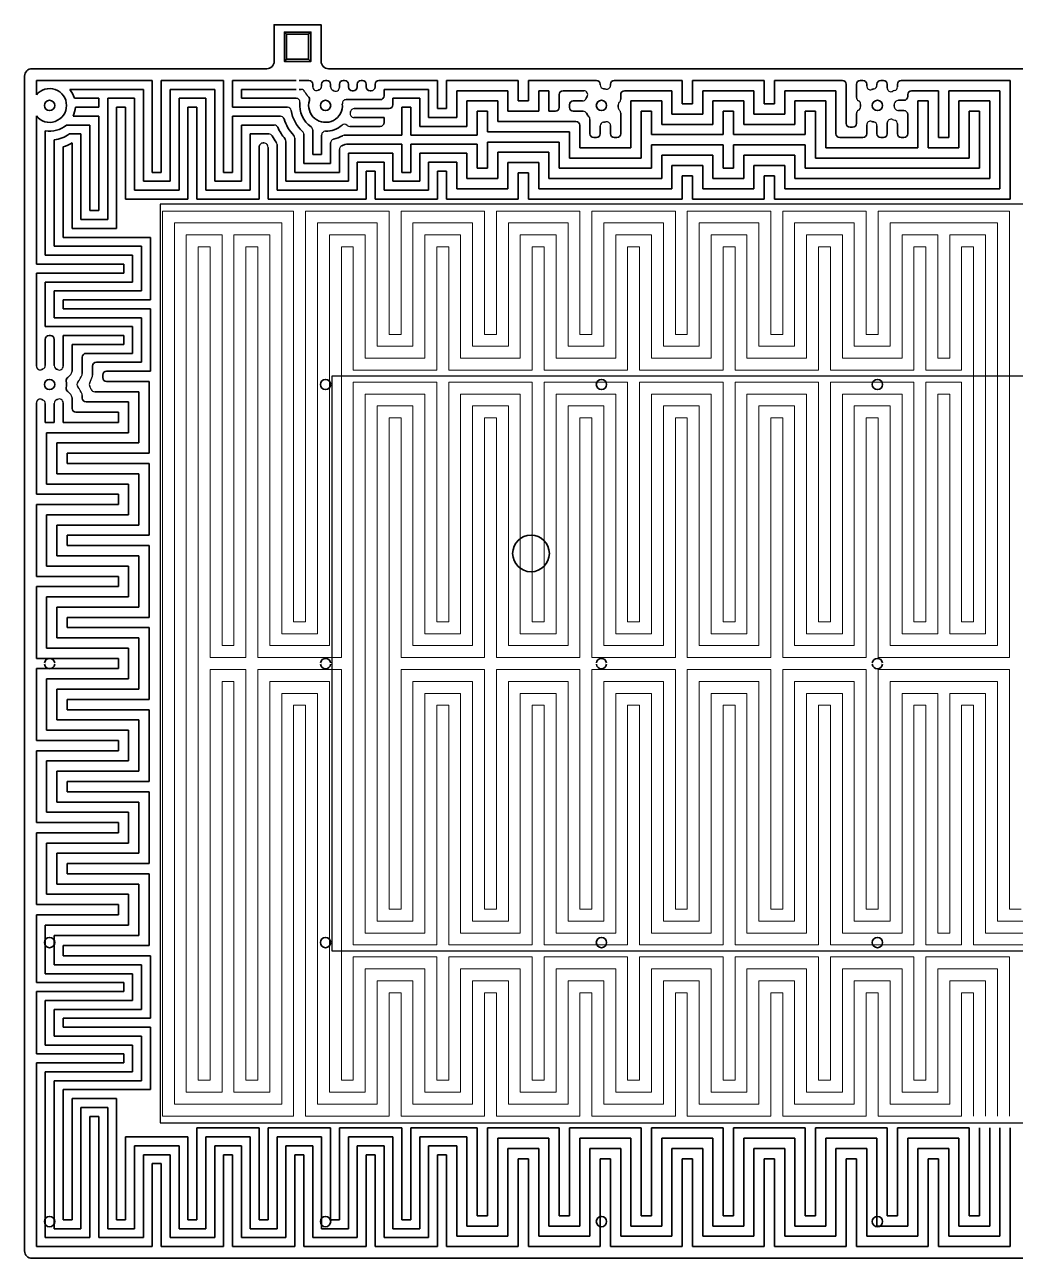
# Model space of a CAD drawing. Header units: millimetres. Extents: x -5937 to 68925, y -3068 to 5300.
# Drawn here: x 58065 to 58740, y 2880 to 3720 of the extents above; entities that cross this region are included whole.
import ezdxf

# ---------------------------------------------------------------- set-up
doc = ezdxf.new("R2010")
doc.units = ezdxf.units.MM
doc.header["$LTSCALE"] = 7
doc.layers.add('参照', color=6, linetype='Continuous', lineweight=9)
doc.layers.add('发热分区', color=20, linetype='Continuous')

msp = doc.modelspace()

# ---------------------------------------------------------------- linework, layer by layer
at = {"color": 7, "linetype": 'Continuous', "lineweight": 35}
for points in [[(58267.423, 3694.573), (58267.423, 3719.573), (58251.423, 3719.573), (58235.423, 3719.573), (58235.423, 3694.573, -0.4142136), (58230.423, 3689.573), (58070.423, 3689.573, 0.4142136), (58065.423, 3684.573), (58065.423, 2884.573, 0.4142136), (58070.423, 2879.573), (59410.423, 2879.573, 0.4142136), (59415.423, 2884.573), (59415.423, 3684.573, 0.4142136), (59410.423, 3689.573), (59250.423, 3689.573, -0.4142136), (59245.423, 3694.573), (59245.423, 3719.573), (59229.423, 3719.573), (59213.423, 3719.573), (59213.423, 3694.573)], [(58267.423, 3694.573, 0.4142136), (58272.423, 3689.573), (59208.423, 3689.573, 0.4142136), (59213.423, 3694.573)], [(58085.887, 3285.073, 0.8660254), (58078.959, 3285.073)], [(58273.887, 3285.073, 0.8660254), (58266.959, 3285.073)], [(58461.887, 3285.073, 0.8660254), (58454.959, 3285.073)], [(58649.887, 3285.073, 0.8660254), (58642.959, 3285.073)], [(58078.959, 3284.073, 0.8660254), (58085.887, 3284.073)], [(58266.959, 3284.073, 0.8660254), (58273.887, 3284.073)], [(58454.959, 3284.073, 0.8660254), (58461.887, 3284.073)], [(58642.959, 3284.073, 0.8660254), (58649.887, 3284.073)]]:
    msp.add_lwpolyline(points, format="xyb", dxfattribs=at)
for points in [[(58242.423, 3694.573), (58243.923, 3696.073), (58258.923, 3696.073), (58260.423, 3694.573), (58242.423, 3694.573), (58242.423, 3714.573), (58260.423, 3714.573), (58258.923, 3713.073), (58243.923, 3713.073), (58243.923, 3696.073)], [(58242.423, 3714.573), (58243.923, 3713.073)], [(58258.923, 3696.073), (58258.923, 3713.073)], [(58260.423, 3714.573), (58260.423, 3694.573)]]:
    msp.add_lwpolyline(points, dxfattribs=at)
for centre, radius in [((58082.423, 3664.573), 3.5), ((58270.423, 3664.573), 3.5), ((58458.423, 3664.573), 3.5), ((58646.423, 3664.573), 3.5), ((58082.423, 3474.573), 3.5), ((58270.423, 3474.573), 3.5), ((58458.423, 3474.573), 3.5), ((58646.423, 3474.573), 3.5), ((58410.423, 3359.573), 12.5), ((58082.423, 3094.573), 3.5), ((58270.423, 3094.573), 3.5), ((58458.423, 3094.573), 3.5), ((58646.423, 3094.573), 3.5), ((58082.423, 2904.573), 3.5), ((58270.423, 2904.573), 3.5), ((58458.423, 2904.573), 3.5), ((58646.423, 2904.573), 3.5)]:
    msp.add_circle(centre, radius, dxfattribs=at)
for centre, radius, start, end in [((58082.423, 3664.573), 11.5, 218.499855, 141.500145), ((58082.423, 3664.573), 17.573, 16.032918, 38.447071), ((58270.423, 3664.573), 11.5, 111.883689, 115.762295), ((58270.423, 3664.573), 11.5, 60.743954, 64.736622), ((58458.423, 3664.573), 11.5, 75.541763, 82.9273), ((58646.423, 3664.573), 11.5, 101.818996, 109.351718), ((58082.423, 3664.573), 17.573, 335.479797, 356.019771), ((58270.423, 3664.573), 17.573, 173.586234, 235.834275), ((58270.423, 3664.573), 11.5, 162.887618, 5.485697), ((58458.423, 3664.573), 11.5, 148.268675, 156.45858), ((58458.423, 3664.573), 11.5, 354.496461, 1.754533), ((58646.423, 3664.573), 11.5, 176.372312, 183.627688), ((58646.423, 3664.573), 11.5, 358.054942, 1.945058), ((58270.423, 3664.573), 29.719, 197.82472, 223.417336), ((58270.423, 3664.573), 23.646, 188.368415, 228.467755), ((58270.423, 3664.573), 17.573, 343.887194, 346.453126), ((58458.423, 3664.573), 11.5, 207.690909, 222.182849), ((58082.423, 3664.573), 17.573, 260.412817, 310.481476), ((58270.423, 3664.573), 35.792, 204.574481, 219.676818), ((58270.423, 3664.573), 17.573, 269.841901, 309.989486), ((58458.423, 3664.573), 11.5, 277.0727, 284.458237), ((58646.423, 3664.573), 11.5, 250.648282, 258.181004), ((58082.423, 3664.573), 23.646, 277.646877, 304.703635), ((58082.423, 3664.573), 29.719, 288.073184, 300.9699), ((58270.423, 3664.573), 47.938, 213.798304, 214.408742), ((58270.423, 3664.573), 41.865, 209.713343, 216.762451), ((58270.423, 3664.573), 23.646, 283.254493, 299.045656), ((58270.423, 3664.573), 29.719, 291.969309, 296.120021), ((58082.423, 3474.573), 11.5, 113.07702, 116.994281), ((58082.423, 3474.573), 11.5, 61.99898, 65.948734), ((58082.423, 3474.573), 11.5, 349.179311, 10.820689), ((58082.423, 3474.573), 11.5, 243.005719, 246.92298), ((58082.423, 3474.573), 11.5, 294.051266, 298.00102)]:
    msp.add_arc(centre, radius, start, end, dxfattribs=at)
at = {"color": 1}
for centre, radius, start, end in [((58253.904, 3672.9), 2.6, 22.818343, 90), ((58264.295, 3677.272), 8.673, 202.818343, 229.324957), ((58264.295, 3677.272), 2.6, 180, 295.762295), ((58265.168, 3677.657), 2.6, 291.883689, 360), ((58276.441, 3677.325), 2.6, 180, 244.736622), ((58277.314, 3676.875), 2.6, 240.743954, 0), ((58446.431, 3671.989), 2.6, 328.268675, 90), ((58460.159, 3678.566), 2.6, 180, 262.9273), ((58461.944, 3678.227), 2.6, 255.541763, 0), ((58641.751, 3677.876), 2.6, 180, 289.351718), ((58643.535, 3678.374), 2.6, 281.818996, 0), ((58655.72, 3676.522), 2.6, 180, 294.392342), ((58660.915, 3665.065), 9.98, 105.732531, 114.392342), ((58657.504, 3677.174), 2.6, 285.732531, 0), ((58244.457, 3660.753), 2.6, 8.368415, 90), ((58250.377, 3666.827), 2.6, 353.586234, 90), ((58284.459, 3665.921), 2.6, 90, 185.485697), ((58290.035, 3659.848), 2.6, 90, 166.453126), ((58445.497, 3670.205), 2.6, 270, 336.45858), ((58472.458, 3663.221), 2.6, 174.496461, 227.241913), ((58472.517, 3665.005), 2.6, 133.640604, 181.754533), ((58468.928, 3668.768), 2.6, 313.640604, 0), ((58634.767, 3670.07), 2.6, 180, 242.324733), ((58632.352, 3665.465), 2.6, 356.372312, 62.324733), ((58632.352, 3663.681), 2.6, 297.675267, 3.627688), ((58660.915, 3665.065), 3, 90, 181.945058), ((58660.915, 3664.081), 3, 178.054942, 270), ((58239.656, 3654.68), 2.6, 17.82472, 90), ((58289.804, 3658.975), 2.6, 163.887194, 270), ((58445.938, 3658.021), 2.6, 27.690909, 90), ((58447.975, 3655.105), 2.6, 360, 42.182849), ((58468.928, 3659.403), 2.6, 360, 47.241913), ((58634.767, 3659.076), 2.6, 117.675267, 180), ((58655.72, 3652.624), 2.6, 65.607658, 180), ((58660.915, 3664.081), 9.98, 245.607658, 254.267469), ((58657.504, 3651.972), 2.6, 360, 74.267469), ((58235.509, 3648.607), 2.6, 24.574481, 90), ((58253.021, 3644.926), 2.6, 360, 48.467755), ((58259.094, 3647.882), 2.6, 360, 55.834275), ((58270.368, 3644.4), 2.6, 89.841901, 180), ((58283.387, 3649.117), 2.6, 46.692195, 129.989486), ((58286.954, 3652.901), 2.6, 226.692195, 270), ((58460.159, 3650.58), 2.6, 97.0727, 180), ((58461.944, 3650.92), 2.6, 360, 104.458237), ((58641.751, 3651.27), 2.6, 70.648282, 180), ((58643.535, 3650.772), 2.6, 360, 78.181004), ((58228.426, 3636.46), 2.6, 33.798304, 90), ((58228.728, 3636.014), 2.6, 0, 34.408742), ((58231.805, 3642.534), 2.6, 29.713343, 90), ((58234.801, 3637.961), 2.6, 0, 36.762451), ((58240.875, 3640.061), 2.6, 360, 39.676818), ((58246.948, 3642.36), 2.6, 360, 43.417336), ((58276.441, 3639.026), 2.6, 103.254493, 180), ((58283.166, 3641.628), 2.6, 90, 119.045656), ((58284.652, 3635.555), 2.6, 90, 116.120021), ((58282.514, 3634.601), 2.6, 111.969309, 180), ((58076.023, 3487.137), 2.6, 180, 296.994281), ((58076.897, 3487.545), 2.6, 293.07702, 360), ((58088.17, 3487.449), 2.6, 180, 245.948734), ((58089.043, 3487.023), 2.6, 241.99898, 0), ((58089.043, 3487.023), 9.58, 306.409834, 330.469644), ((58095.116, 3483.582), 2.6, 330.469644, 0), ((58089.043, 3487.023), 16.56, 319.476327, 339.235794), ((58102.096, 3482.073), 2.6, 339.235794, 0), ((58089.043, 3487.023), 23.54, 331.558563, 343.077279), ((58109.076, 3480.927), 2.6, 343.077279, 360), ((58089.043, 3462.124), 9.58, 29.530356, 53.590166), ((58103.607, 3474.573), 2.6, 139.476327, 220.523673), ((58089.043, 3462.124), 16.56, 20.764206, 40.523673), ((58112.028, 3474.573), 2.6, 151.558563, 208.441437), ((58089.043, 3462.124), 23.54, 22.808454, 28.441437), ((58113.139, 3472.257), 2.6, 202.808454, 270), ((58076.023, 3462.009), 2.6, 63.005719, 180), ((58076.897, 3461.601), 2.6, 0, 66.92298), ((58088.17, 3461.697), 2.6, 114.051266, 180), ((58089.043, 3462.124), 2.6, 360, 118.00102), ((58095.116, 3465.564), 2.6, 360, 29.530356), ((58102.096, 3467.073), 2.6, 360, 20.764206)]:
    msp.add_arc(centre, radius, start, end, dxfattribs=at)
at = {"color": 1, "lineweight": 35}
for centre, start, end in [((58256.948, 3668.722), 342.887618, 49.324957), ((58096.273, 3477.22), 126.409834, 190.820689), ((58096.273, 3471.926), 169.179311, 233.590166)]:
    msp.add_arc(centre, 2.6, start, end, dxfattribs=at)
at = {"layer": '参照', "linetype": 'Continuous', "lineweight": 35}
for p, q in [((58073.423, 3671.732), (58073.423, 3681.573)), ((58073.423, 3681.573), (58152.376, 3681.573)), ((58152.376, 3681.573), (58152.376, 3619.029)), ((58158.449, 3619.029), (58158.449, 3681.573)), ((58158.449, 3681.573), (58200.962, 3681.573)), ((58200.962, 3681.573), (58200.962, 3619.029)), ((58207.035, 3663.353), (58207.035, 3681.573)), ((58207.035, 3681.573), (58250.423, 3681.573)), ((58252.423, 3681.573), (58259.095, 3681.573)), ((58270.368, 3681.573), (58271.241, 3681.573)), ((58282.514, 3681.573), (58283.387, 3681.573)), ((58294.661, 3681.573), (58295.534, 3681.573)), ((58306.807, 3681.573), (58346.72, 3681.573)), ((58346.72, 3681.573), (58346.72, 3662.448)), ((58352.795, 3662.448), (58352.795, 3681.573)), ((58352.795, 3681.573), (58401.685, 3681.573)), ((58401.685, 3681.573), (58401.685, 3667.605)), ((58408.669, 3667.605), (58408.669, 3681.573)), ((58408.669, 3681.573), (58454.959, 3681.573)), ((58467.144, 3681.573), (58513.434, 3681.573)), ((58513.434, 3681.573), (58513.434, 3665.636)), ((58520.418, 3665.636), (58520.418, 3681.573)), ((58520.418, 3681.573), (58569.308, 3681.573)), ((58569.308, 3681.573), (58569.308, 3665.636)), ((58576.292, 3665.636), (58576.292, 3681.573)), ((58576.292, 3681.573), (58622.582, 3681.573)), ((58634.767, 3681.573), (58636.551, 3681.573)), ((58648.735, 3681.573), (58650.52, 3681.573)), ((58662.704, 3681.573), (58736.931, 3681.573)), ((58736.931, 3681.573), (58736.931, 3600.81)), ((58096.186, 3675.5), (58109.863, 3675.5)), ((58096.186, 3675.5), (58146.302, 3675.5)), ((58146.302, 3675.5), (58146.302, 3612.956)), ((58164.522, 3612.956), (58164.522, 3675.5)), ((58164.522, 3675.5), (58194.889, 3675.5)), ((58194.889, 3675.5), (58194.889, 3612.956)), ((58213.108, 3669.427), (58213.108, 3675.5)), ((58213.108, 3675.5), (58250.423, 3675.5)), ((58253.904, 3675.5), (58252.423, 3675.5)), ((58261.695, 3677.272), (58261.695, 3678.973)), ((58267.768, 3677.657), (58267.768, 3678.973)), ((58273.841, 3677.325), (58273.841, 3678.973)), ((58279.914, 3676.875), (58279.914, 3678.973)), ((58285.987, 3677.194), (58285.987, 3678.973)), ((58288.587, 3674.594), (58289.461, 3674.594)), ((58292.061, 3677.194), (58292.061, 3678.973)), ((58298.134, 3678.973), (58298.134, 3677.194)), ((58300.734, 3674.594), (58301.607, 3674.594)), ((58304.207, 3677.194), (58304.207, 3678.973)), ((58340.647, 3675.5), (58310.28, 3675.5)), ((58310.28, 3675.5), (58310.28, 3671.121)), ((58340.647, 3656.375), (58340.647, 3675.5)), ((58394.701, 3674.589), (58359.779, 3674.589)), ((58359.779, 3674.589), (58359.779, 3656.375)), ((58394.701, 3660.621), (58394.701, 3674.589)), ((58422.638, 3674.589), (58415.654, 3674.589)), ((58415.654, 3674.589), (58415.654, 3660.621)), ((58422.638, 3674.589), (58422.638, 3660.621)), ((58429.622, 3671.989), (58429.622, 3663.221)), ((58446.431, 3674.589), (58432.222, 3674.589)), ((58457.559, 3678.973), (58457.559, 3678.566)), ((58464.544, 3678.227), (58464.544, 3678.973)), ((58471.528, 3671.989), (58471.528, 3668.768)), ((58506.449, 3674.589), (58474.128, 3674.589)), ((58506.449, 3658.652), (58506.449, 3674.589)), ((58562.324, 3674.589), (58527.402, 3674.589)), ((58527.402, 3674.589), (58527.402, 3658.652)), ((58562.324, 3658.652), (58562.324, 3674.589)), ((58618.198, 3674.589), (58583.277, 3674.589)), ((58583.277, 3674.589), (58583.277, 3658.652)), ((58618.198, 3645.315), (58618.198, 3674.589)), ((58625.182, 3678.973), (58625.182, 3652.3)), ((58632.167, 3670.07), (58632.167, 3678.973)), ((58639.151, 3678.973), (58639.151, 3677.876)), ((58646.135, 3678.973), (58646.135, 3678.374)), ((58653.12, 3678.973), (58653.12, 3676.522)), ((58660.104, 3677.174), (58660.104, 3678.973)), ((58667.088, 3670.665), (58667.088, 3671.989)), ((58688.041, 3674.589), (58669.688, 3674.589)), ((58688.041, 3642.715), (58688.041, 3674.589)), ((58729.947, 3674.589), (58695.025, 3674.589)), ((58695.025, 3674.589), (58695.025, 3642.715)), ((58729.947, 3607.794), (58729.947, 3674.589)), ((58099.313, 3669.427), (58115.936, 3669.427)), ((58115.936, 3663.353), (58099.954, 3663.353)), ((58115.936, 3663.353), (58115.936, 3669.427)), ((58122.009, 3586.871), (58122.009, 3669.427)), ((58122.009, 3669.427), (58140.229, 3669.427)), ((58134.156, 3663.353), (58128.083, 3663.353)), ((58128.083, 3663.353), (58128.083, 3580.798)), ((58134.156, 3600.81), (58134.156, 3663.353)), ((58140.229, 3669.427), (58140.229, 3606.883)), ((58170.595, 3606.883), (58170.595, 3669.427)), ((58170.595, 3669.427), (58188.815, 3669.427)), ((58182.742, 3663.353), (58176.669, 3663.353)), ((58176.669, 3663.353), (58176.669, 3600.81)), ((58182.742, 3600.81), (58182.742, 3663.353)), ((58188.815, 3669.427), (58188.815, 3606.883)), ((58244.457, 3663.353), (58207.035, 3663.353)), ((58250.377, 3669.427), (58213.108, 3669.427)), ((58284.459, 3668.521), (58307.68, 3668.521)), ((58290.035, 3662.448), (58313.754, 3662.448)), ((58334.574, 3669.427), (58316.354, 3669.427)), ((58316.354, 3669.427), (58316.354, 3665.048)), ((58328.5, 3663.353), (58322.427, 3663.353)), ((58322.427, 3663.353), (58322.427, 3644.228)), ((58328.5, 3644.228), (58328.5, 3663.353)), ((58334.574, 3650.301), (58334.574, 3669.427)), ((58346.72, 3662.448), (58352.795, 3662.448)), ((58387.717, 3667.605), (58366.764, 3667.605)), ((58366.764, 3667.605), (58366.764, 3650.301)), ((58387.717, 3653.637), (58387.717, 3667.605)), ((58401.685, 3667.605), (58408.669, 3667.605)), ((58436.607, 3665.005), (58436.607, 3663.221)), ((58445.497, 3667.605), (58439.207, 3667.605)), ((58499.465, 3667.605), (58478.512, 3667.605)), ((58478.512, 3667.605), (58478.512, 3635.731)), ((58499.465, 3651.668), (58499.465, 3667.605)), ((58513.434, 3665.636), (58520.418, 3665.636)), ((58555.34, 3667.605), (58534.387, 3667.605)), ((58534.387, 3667.605), (58534.387, 3651.668)), ((58555.34, 3651.668), (58555.34, 3667.605)), ((58569.308, 3665.636), (58576.292, 3665.636)), ((58611.214, 3667.605), (58590.261, 3667.605)), ((58590.261, 3667.605), (58590.261, 3651.668)), ((58611.214, 3635.731), (58611.214, 3667.605)), ((58664.488, 3668.065), (58660.915, 3668.065)), ((58674.073, 3635.731), (58674.073, 3667.605)), ((58681.057, 3667.605), (58674.073, 3667.605)), ((58681.057, 3667.605), (58681.057, 3635.731)), ((58722.963, 3667.605), (58702.01, 3667.605)), ((58702.01, 3667.605), (58702.01, 3635.731)), ((58722.963, 3614.778), (58722.963, 3667.605)), ((58073.423, 3556.505), (58073.423, 3657.414)), ((58115.936, 3657.28), (58098.412, 3657.28)), ((58115.936, 3592.944), (58115.936, 3657.28)), ((58207.035, 3619.029), (58207.035, 3657.28)), ((58207.035, 3657.28), (58239.656, 3657.28)), ((58310.28, 3656.375), (58289.804, 3656.375)), ((58310.28, 3656.375), (58310.28, 3652.901)), ((58359.779, 3656.375), (58340.647, 3656.375)), ((58380.732, 3660.62), (58373.748, 3660.62)), ((58373.748, 3660.62), (58373.748, 3644.228)), ((58380.732, 3646.652), (58380.732, 3660.62)), ((58415.654, 3660.621), (58394.701, 3660.621)), ((58427.022, 3660.621), (58422.638, 3660.621)), ((58445.938, 3660.621), (58439.207, 3660.621)), ((58450.575, 3645.315), (58450.575, 3655.105)), ((58471.528, 3659.403), (58471.528, 3645.315)), ((58492.481, 3660.62), (58485.497, 3660.62)), ((58485.497, 3660.62), (58485.497, 3628.747)), ((58492.481, 3644.684), (58492.481, 3660.62)), ((58527.402, 3658.652), (58506.449, 3658.652)), ((58548.355, 3660.62), (58541.371, 3660.62)), ((58541.371, 3660.62), (58541.371, 3644.684)), ((58548.355, 3644.684), (58548.355, 3660.62)), ((58583.277, 3658.652), (58562.324, 3658.652)), ((58604.23, 3660.62), (58597.245, 3660.62)), ((58597.245, 3660.62), (58597.245, 3644.684)), ((58604.23, 3628.747), (58604.23, 3660.62)), ((58632.167, 3652.3), (58632.167, 3659.076)), ((58664.488, 3661.081), (58660.915, 3661.081)), ((58667.088, 3645.315), (58667.088, 3658.481)), ((58715.978, 3660.62), (58708.994, 3660.62)), ((58708.994, 3660.62), (58708.994, 3628.747)), ((58715.978, 3621.762), (58715.978, 3660.62)), ((58079.497, 3562.578), (58079.497, 3647.246)), ((58109.863, 3651.207), (58093.832, 3651.207)), ((58109.863, 3651.207), (58109.863, 3592.944)), ((58213.108, 3612.956), (58213.108, 3651.207)), ((58213.108, 3651.207), (58235.509, 3651.207)), ((58261.694, 3631.176), (58261.694, 3647.882)), ((58307.68, 3650.301), (58286.954, 3650.301)), ((58366.764, 3650.301), (58334.574, 3650.301)), ((58436.607, 3646.652), (58380.732, 3646.652)), ((58440.991, 3653.637), (58387.717, 3653.637)), ((58436.607, 3628.747), (58436.607, 3646.652)), ((58443.591, 3635.731), (58443.591, 3651.037)), ((58457.559, 3650.58), (58457.559, 3645.315)), ((58464.544, 3645.315), (58464.544, 3650.92)), ((58534.387, 3651.668), (58499.465, 3651.668)), ((58590.261, 3651.668), (58555.34, 3651.668)), ((58627.782, 3649.7), (58629.567, 3649.7)), ((58639.151, 3651.27), (58639.151, 3645.315)), ((58646.135, 3650.772), (58646.135, 3645.315)), ((58653.12, 3652.624), (58653.12, 3645.315)), ((58660.104, 3645.315), (58660.104, 3651.972)), ((58085.57, 3568.651), (58085.57, 3641.137)), ((58103.79, 3645.134), (58095.886, 3645.134)), ((58097.716, 3580.798), (58097.716, 3639.091)), ((58103.79, 3645.134), (58103.79, 3586.871)), ((58219.182, 3606.883), (58219.182, 3645.134)), ((58219.182, 3645.134), (58231.805, 3645.134)), ((58228.426, 3639.06), (58227.855, 3639.06)), ((58237.401, 3637.961), (58237.401, 3606.883)), ((58243.475, 3640.061), (58243.475, 3612.956)), ((58249.548, 3642.36), (58249.548, 3619.029)), ((58255.621, 3625.103), (58255.621, 3644.926)), ((58267.768, 3644.4), (58267.768, 3631.176)), ((58273.841, 3639.026), (58273.841, 3625.103)), ((58322.427, 3644.228), (58283.166, 3644.228)), ((58284.652, 3638.155), (58322.427, 3638.155)), ((58322.427, 3638.155), (58322.427, 3619.029)), ((58373.748, 3644.228), (58328.5, 3644.228)), ((58328.5, 3619.029), (58328.5, 3638.155)), ((58328.5, 3638.155), (58373.748, 3638.155)), ((58373.748, 3638.155), (58373.748, 3621.762)), ((58380.732, 3621.762), (58380.732, 3639.668)), ((58380.732, 3639.668), (58429.622, 3639.668)), ((58429.622, 3639.668), (58429.622, 3621.762)), ((58454.959, 3642.715), (58453.175, 3642.715)), ((58468.928, 3642.715), (58467.144, 3642.715)), ((58541.371, 3644.684), (58492.481, 3644.684)), ((58492.481, 3621.762), (58492.481, 3637.699)), ((58492.481, 3637.699), (58541.371, 3637.699)), ((58541.371, 3637.699), (58541.371, 3621.762)), ((58597.245, 3644.684), (58548.355, 3644.684)), ((58548.355, 3621.762), (58548.355, 3637.699)), ((58548.355, 3637.699), (58597.245, 3637.699)), ((58597.245, 3637.699), (58597.245, 3621.762)), ((58636.551, 3642.715), (58620.798, 3642.715)), ((58650.52, 3642.715), (58648.735, 3642.715)), ((58664.488, 3642.715), (58662.704, 3642.715)), ((58695.025, 3642.715), (58688.041, 3642.715)), ((58091.643, 3636.32), (58091.643, 3574.724)), ((58225.255, 3636.46), (58225.255, 3600.81)), ((58231.328, 3600.81), (58231.328, 3636.014)), ((58267.768, 3631.176), (58261.694, 3631.176)), ((58279.914, 3619.029), (58279.914, 3634.601)), ((58285.987, 3612.956), (58285.987, 3632.081)), ((58285.987, 3632.081), (58316.354, 3632.081)), ((58316.354, 3632.081), (58316.354, 3612.956)), ((58334.574, 3612.956), (58334.574, 3632.081)), ((58334.574, 3632.081), (58366.764, 3632.081)), ((58366.764, 3632.081), (58366.764, 3614.778)), ((58387.717, 3614.778), (58387.717, 3632.684)), ((58387.717, 3632.684), (58422.638, 3632.684)), ((58422.638, 3632.684), (58422.638, 3614.778)), ((58478.512, 3635.731), (58443.591, 3635.731)), ((58499.465, 3614.778), (58499.465, 3630.715)), ((58499.465, 3630.715), (58534.387, 3630.715)), ((58534.387, 3630.715), (58534.387, 3614.778)), ((58555.34, 3614.778), (58555.34, 3630.715)), ((58555.34, 3630.715), (58590.261, 3630.715)), ((58590.261, 3630.715), (58590.261, 3614.778)), ((58674.073, 3635.731), (58611.214, 3635.731)), ((58702.01, 3635.731), (58681.057, 3635.731)), ((58273.841, 3625.103), (58255.621, 3625.103)), ((58292.061, 3606.883), (58292.061, 3626.008)), ((58292.061, 3626.008), (58310.28, 3626.008)), ((58310.28, 3626.008), (58310.28, 3606.883)), ((58340.647, 3606.883), (58340.647, 3626.008)), ((58340.647, 3626.008), (58359.779, 3626.008)), ((58359.779, 3626.008), (58359.779, 3607.794)), ((58373.748, 3621.762), (58380.732, 3621.762)), ((58394.701, 3607.794), (58394.701, 3625.699)), ((58394.701, 3625.699), (58415.654, 3625.699)), ((58415.654, 3625.699), (58415.654, 3607.794)), ((58429.622, 3621.762), (58492.481, 3621.762)), ((58485.497, 3628.747), (58436.607, 3628.747)), ((58506.449, 3607.794), (58506.449, 3623.731)), ((58506.449, 3623.731), (58527.402, 3623.731)), ((58527.402, 3623.731), (58527.402, 3607.794)), ((58541.371, 3621.762), (58548.355, 3621.762)), ((58562.324, 3607.794), (58562.324, 3623.731)), ((58562.324, 3623.731), (58583.277, 3623.731)), ((58583.277, 3623.731), (58583.277, 3607.794)), ((58597.245, 3621.762), (58715.978, 3621.762)), ((58708.994, 3628.747), (58604.23, 3628.747)), ((58146.302, 3612.956), (58164.522, 3612.956)), ((58152.376, 3619.029), (58158.449, 3619.029)), ((58194.889, 3612.956), (58213.108, 3612.956)), ((58200.962, 3619.029), (58207.035, 3619.029)), ((58243.475, 3612.956), (58285.987, 3612.956)), ((58249.548, 3619.029), (58279.914, 3619.029)), ((58304.207, 3619.935), (58298.134, 3619.935)), ((58298.134, 3619.935), (58298.134, 3600.81)), ((58304.207, 3600.81), (58304.207, 3619.935)), ((58316.354, 3612.956), (58334.574, 3612.956)), ((58322.427, 3619.029), (58328.5, 3619.029)), ((58352.795, 3619.935), (58346.72, 3619.935)), ((58346.72, 3619.935), (58346.72, 3600.81)), ((58352.795, 3600.81), (58352.795, 3619.935)), ((58366.764, 3614.778), (58387.717, 3614.778)), ((58408.669, 3618.715), (58401.685, 3618.715)), ((58401.685, 3618.715), (58401.685, 3600.81)), ((58408.669, 3600.81), (58408.669, 3618.715)), ((58422.638, 3614.778), (58499.465, 3614.778)), ((58520.418, 3616.746), (58513.434, 3616.746)), ((58513.434, 3616.746), (58513.434, 3600.81)), ((58520.418, 3600.81), (58520.418, 3616.746)), ((58534.387, 3614.778), (58555.34, 3614.778)), ((58576.292, 3616.746), (58569.308, 3616.746)), ((58569.308, 3616.746), (58569.308, 3600.81)), ((58576.292, 3600.81), (58576.292, 3616.746)), ((58590.261, 3614.778), (58722.963, 3614.778)), ((58140.229, 3606.883), (58170.595, 3606.883)), ((58188.815, 3606.883), (58219.182, 3606.883)), ((58237.401, 3606.883), (58292.061, 3606.883)), ((58310.28, 3606.883), (58340.647, 3606.883)), ((58359.779, 3607.794), (58394.701, 3607.794)), ((58415.654, 3607.794), (58506.449, 3607.794)), ((58527.402, 3607.794), (58562.324, 3607.794)), ((58583.277, 3607.794), (58729.947, 3607.794)), ((58176.669, 3600.81), (58134.156, 3600.81)), ((58225.255, 3600.81), (58182.742, 3600.81)), ((58298.134, 3600.81), (58231.328, 3600.81)), ((58346.72, 3600.81), (58304.207, 3600.81)), ((58401.685, 3600.81), (58352.795, 3600.81)), ((58513.434, 3600.81), (58408.669, 3600.81)), ((58569.308, 3600.81), (58520.418, 3600.81)), ((58736.931, 3600.81), (58576.292, 3600.81)), ((58103.79, 3586.871), (58122.009, 3586.871)), ((58109.863, 3592.944), (58115.936, 3592.944)), ((58128.083, 3580.798), (58097.716, 3580.798)), ((58091.643, 3574.724), (58151.162, 3574.724)), ((58151.162, 3574.724), (58151.162, 3532.212)), ((58139.015, 3562.578), (58079.497, 3562.578)), ((58145.088, 3568.651), (58085.57, 3568.651)), ((58139.015, 3544.358), (58139.015, 3562.578)), ((58145.088, 3538.285), (58145.088, 3568.651)), ((58132.942, 3556.505), (58073.423, 3556.505)), ((58132.942, 3550.431), (58132.942, 3556.505)), ((58073.423, 3487.137), (58073.423, 3550.431)), ((58073.423, 3550.431), (58132.942, 3550.431)), ((58079.497, 3513.992), (58079.497, 3544.358)), ((58079.497, 3544.358), (58139.015, 3544.358)), ((58085.57, 3520.065), (58085.57, 3538.285)), ((58085.57, 3538.285), (58145.088, 3538.285)), ((58151.162, 3532.212), (58091.643, 3532.212)), ((58091.643, 3532.212), (58091.643, 3526.138)), ((58145.088, 3520.065), (58085.57, 3520.065)), ((58091.643, 3526.138), (58151.162, 3526.138)), ((58145.088, 3489.699), (58145.088, 3520.065)), ((58151.162, 3526.138), (58151.162, 3483.625)), ((58139.015, 3513.992), (58079.497, 3513.992)), ((58139.015, 3495.772), (58139.015, 3513.992)), ((58079.497, 3487.545), (58079.497, 3505.319)), ((58082.97, 3507.919), (58082.097, 3507.919)), ((58085.57, 3487.449), (58085.57, 3505.319)), ((58132.942, 3507.919), (58091.643, 3507.919)), ((58091.643, 3507.919), (58091.643, 3487.023)), ((58132.942, 3501.845), (58132.942, 3507.919)), ((58097.716, 3501.845), (58132.942, 3501.845)), ((58097.716, 3501.845), (58097.716, 3483.582)), ((58107.296, 3495.772), (58139.015, 3495.772)), ((58104.696, 3493.172), (58104.696, 3482.073)), ((58111.676, 3487.099), (58111.676, 3480.927)), ((58114.276, 3489.699), (58145.088, 3489.699)), ((58118.656, 3481.025), (58118.656, 3479.241)), ((58151.162, 3483.625), (58121.256, 3483.625)), ((58143.266, 3469.657), (58113.139, 3469.657)), ((58121.256, 3476.641), (58150.251, 3476.641)), ((58143.266, 3434.735), (58143.266, 3469.657)), ((58150.251, 3476.641), (58150.251, 3427.751)), ((58073.423, 3399.814), (58073.423, 3462.009)), ((58079.497, 3448.704), (58079.497, 3461.601)), ((58085.57, 3448.704), (58085.57, 3461.697)), ((58091.643, 3462.124), (58091.643, 3448.704)), ((58097.716, 3465.564), (58097.716, 3458.288)), ((58104.696, 3467.073), (58104.696, 3465.273)), ((58136.282, 3462.673), (58107.296, 3462.673)), ((58136.282, 3441.72), (58136.282, 3462.673)), ((58129.298, 3455.688), (58100.316, 3455.688)), ((58129.298, 3448.704), (58129.298, 3455.688)), ((58079.497, 3448.704), (58085.57, 3448.704)), ((58091.643, 3448.704), (58129.298, 3448.704)), ((58080.408, 3406.798), (58080.408, 3441.72)), ((58080.408, 3441.72), (58136.282, 3441.72)), ((58087.392, 3413.783), (58087.392, 3434.735)), ((58087.392, 3434.735), (58143.266, 3434.735)), ((58150.251, 3427.751), (58094.376, 3427.751)), ((58094.376, 3427.751), (58094.376, 3420.767)), ((58094.376, 3420.767), (58150.251, 3420.767)), ((58150.251, 3420.767), (58150.251, 3371.877)), ((58143.266, 3413.783), (58087.392, 3413.783)), ((58143.266, 3378.861), (58143.266, 3413.783)), ((58136.282, 3406.798), (58080.408, 3406.798)), ((58136.282, 3385.845), (58136.282, 3406.798)), ((58129.298, 3399.814), (58073.423, 3399.814)), ((58129.298, 3392.83), (58129.298, 3399.814)), ((58073.423, 3343.94), (58073.423, 3392.83)), ((58073.423, 3392.83), (58129.298, 3392.83)), ((58080.408, 3350.924), (58080.408, 3385.845)), ((58080.408, 3385.845), (58136.282, 3385.845)), ((58087.392, 3357.908), (58087.392, 3378.861)), ((58087.392, 3378.861), (58143.266, 3378.861)), ((58150.251, 3371.877), (58094.376, 3371.877)), ((58094.376, 3371.877), (58094.376, 3364.892)), ((58094.376, 3364.892), (58150.251, 3364.892)), ((58150.251, 3364.892), (58150.251, 3316.002)), ((58143.266, 3357.908), (58087.392, 3357.908)), ((58143.266, 3322.987), (58143.266, 3357.908)), ((58129.298, 3343.94), (58073.423, 3343.94)), ((58136.282, 3350.924), (58080.408, 3350.924)), ((58129.298, 3336.955), (58129.298, 3343.94)), ((58136.282, 3329.971), (58136.282, 3350.924)), ((58073.423, 3288.065), (58073.423, 3336.955)), ((58073.423, 3336.955), (58129.298, 3336.955)), ((58080.408, 3295.05), (58080.408, 3329.971)), ((58080.408, 3329.971), (58136.282, 3329.971)), ((58087.392, 3302.034), (58087.392, 3322.987)), ((58087.392, 3322.987), (58143.266, 3322.987)), ((58150.251, 3316.002), (58094.376, 3316.002)), ((58094.376, 3316.002), (58094.376, 3309.018)), ((58143.266, 3302.034), (58087.392, 3302.034)), ((58094.376, 3309.018), (58150.251, 3309.018)), ((58143.266, 3267.112), (58143.266, 3302.034)), ((58150.251, 3309.018), (58150.251, 3260.128)), ((58136.282, 3295.05), (58080.408, 3295.05)), ((58136.282, 3274.097), (58136.282, 3295.05)), ((58129.298, 3288.065), (58073.423, 3288.065)), ((58129.298, 3281.081), (58129.298, 3288.065)), ((58073.423, 3232.191), (58073.423, 3281.081)), ((58073.423, 3281.081), (58129.298, 3281.081)), ((58080.408, 3239.175), (58080.408, 3274.097)), ((58080.408, 3274.097), (58136.282, 3274.097)), ((58087.392, 3246.159), (58087.392, 3267.112)), ((58087.392, 3267.112), (58143.266, 3267.112)), ((58150.251, 3260.128), (58094.376, 3260.128)), ((58094.376, 3260.128), (58094.376, 3253.144)), ((58094.376, 3253.144), (58150.251, 3253.144)), ((58150.251, 3253.144), (58150.251, 3204.254)), ((58143.266, 3246.159), (58087.392, 3246.159)), ((58143.266, 3211.238), (58143.266, 3246.159)), ((58136.282, 3239.175), (58080.408, 3239.175)), ((58136.282, 3218.222), (58136.282, 3239.175)), ((58129.298, 3232.191), (58073.423, 3232.191)), ((58129.298, 3225.207), (58129.298, 3232.191)), ((58073.423, 3176.317), (58073.423, 3225.207)), ((58073.423, 3225.207), (58129.298, 3225.207)), ((58080.408, 3183.301), (58080.408, 3218.222)), ((58080.408, 3218.222), (58136.282, 3218.222)), ((58087.392, 3190.285), (58087.392, 3211.238)), ((58087.392, 3211.238), (58143.266, 3211.238)), ((58150.251, 3204.254), (58094.376, 3204.254)), ((58094.376, 3204.254), (58094.376, 3197.269)), ((58094.376, 3197.269), (58150.251, 3197.269)), ((58150.251, 3197.269), (58150.251, 3148.379)), ((58143.266, 3190.285), (58087.392, 3190.285)), ((58143.266, 3155.364), (58143.266, 3190.285)), ((58129.298, 3176.317), (58073.423, 3176.317)), ((58136.282, 3183.301), (58080.408, 3183.301)), ((58129.298, 3169.332), (58129.298, 3176.317)), ((58136.282, 3162.348), (58136.282, 3183.301)), ((58073.423, 3120.442), (58073.423, 3169.332)), ((58073.423, 3169.332), (58129.298, 3169.332)), ((58080.408, 3127.427), (58080.408, 3162.348)), ((58080.408, 3162.348), (58136.282, 3162.348)), ((58087.392, 3134.411), (58087.392, 3155.364)), ((58087.392, 3155.364), (58143.266, 3155.364)), ((58150.251, 3148.379), (58094.376, 3148.379)), ((58094.376, 3148.379), (58094.376, 3141.395)), ((58143.266, 3134.411), (58087.392, 3134.411)), ((58094.376, 3141.395), (58150.251, 3141.395)), ((58143.266, 3099.489), (58143.266, 3134.411)), ((58150.251, 3141.395), (58150.251, 3092.505)), ((58136.282, 3127.427), (58080.408, 3127.427)), ((58136.282, 3106.474), (58136.282, 3127.427)), ((58129.298, 3120.442), (58073.423, 3120.442)), ((58129.298, 3113.458), (58129.298, 3120.442)), ((58073.423, 3067.301), (58073.423, 3113.458)), ((58073.423, 3113.458), (58129.298, 3113.458)), ((58079.497, 3073.374), (58079.497, 3106.474)), ((58079.497, 3106.474), (58136.282, 3106.474)), ((58085.57, 3079.447), (58085.57, 3099.489)), ((58085.57, 3099.489), (58143.266, 3099.489)), ((58150.251, 3092.505), (58091.643, 3092.505)), ((58091.643, 3092.505), (58091.643, 3085.521)), ((58091.643, 3085.521), (58151.162, 3085.521)), ((58151.162, 3085.521), (58151.162, 3043.008)), ((58145.088, 3079.447), (58085.57, 3079.447)), ((58145.088, 3049.081), (58145.088, 3079.447)), ((58132.942, 3067.301), (58073.423, 3067.301)), ((58139.015, 3073.374), (58079.497, 3073.374)), ((58132.942, 3061.228), (58132.942, 3067.301)), ((58139.015, 3055.154), (58139.015, 3073.374)), ((58073.423, 3018.715), (58073.423, 3061.228)), ((58073.423, 3061.228), (58132.942, 3061.228)), ((58079.497, 3024.788), (58079.497, 3055.154)), ((58079.497, 3055.154), (58139.015, 3055.154)), ((58085.57, 3030.861), (58085.57, 3049.081)), ((58085.57, 3049.081), (58145.088, 3049.081)), ((58151.162, 3043.008), (58091.643, 3043.008)), ((58091.643, 3043.008), (58091.643, 3036.935)), ((58091.643, 3036.935), (58151.162, 3036.935)), ((58151.162, 3036.935), (58151.162, 2994.422)), ((58139.015, 3024.788), (58079.497, 3024.788)), ((58145.088, 3030.861), (58085.57, 3030.861)), ((58139.015, 3006.568), (58139.015, 3024.788)), ((58145.088, 3000.495), (58145.088, 3030.861)), ((58132.942, 3018.715), (58073.423, 3018.715)), ((58132.942, 3012.642), (58132.942, 3018.715)), ((58073.423, 2887.573), (58073.423, 3012.642)), ((58073.423, 3012.642), (58132.942, 3012.642)), ((58079.497, 2893.646), (58079.497, 3006.568)), ((58079.497, 3006.568), (58139.015, 3006.568)), ((58085.57, 2899.72), (58085.57, 3000.495)), ((58085.57, 3000.495), (58145.088, 3000.495)), ((58151.162, 2994.422), (58091.643, 2994.422)), ((58091.643, 2994.422), (58091.643, 2905.793)), ((58097.716, 2905.793), (58097.716, 2988.349)), ((58097.716, 2988.349), (58128.083, 2988.349)), ((58122.009, 2982.275), (58103.79, 2982.275)), ((58103.79, 2982.275), (58103.79, 2899.72)), ((58122.009, 2899.72), (58122.009, 2982.275)), ((58128.083, 2988.349), (58128.083, 2905.793)), ((58115.936, 2976.202), (58109.863, 2976.202)), ((58109.863, 2976.202), (58109.863, 2893.646)), ((58115.936, 2893.646), (58115.936, 2976.202)), ((58182.742, 2905.793), (58182.742, 2968.337)), ((58182.742, 2968.337), (58225.255, 2968.337)), ((58225.255, 2968.337), (58225.255, 2905.793)), ((58231.328, 2905.793), (58231.328, 2968.337)), ((58231.328, 2968.337), (58273.841, 2968.337)), ((58273.841, 2968.337), (58273.841, 2905.793)), ((58279.914, 2905.793), (58279.914, 2968.337)), ((58279.914, 2968.337), (58322.427, 2968.337)), ((58322.427, 2968.337), (58322.427, 2905.793)), ((58328.5, 2905.793), (58328.5, 2968.337)), ((58328.5, 2968.337), (58373.748, 2968.337)), ((58373.748, 2968.337), (58373.748, 2908.526)), ((58380.732, 2908.526), (58380.732, 2968.337)), ((58380.732, 2968.337), (58429.622, 2968.337)), ((58429.622, 2968.337), (58429.622, 2908.526)), ((58436.607, 2908.526), (58436.607, 2968.337)), ((58436.607, 2968.337), (58485.497, 2968.337)), ((58485.497, 2968.337), (58485.497, 2908.526)), ((58492.481, 2908.526), (58492.481, 2968.337)), ((58492.481, 2968.337), (58541.371, 2968.337)), ((58541.371, 2968.337), (58541.371, 2908.526)), ((58548.355, 2908.526), (58548.355, 2968.337)), ((58548.355, 2968.337), (58597.245, 2968.337)), ((58597.245, 2968.337), (58597.245, 2908.526)), ((58604.23, 2908.526), (58604.23, 2968.337)), ((58604.23, 2968.337), (58653.12, 2968.337)), ((58653.12, 2968.337), (58653.12, 2908.526)), ((58660.104, 2908.526), (58660.104, 2968.337)), ((58660.104, 2968.337), (58708.994, 2968.337)), ((58708.994, 2968.337), (58708.994, 2908.526)), ((58715.978, 2908.526), (58715.978, 2968.337)), ((58722.963, 2968.337), (58722.963, 2901.542)), ((58729.947, 2968.337), (58729.947, 2894.557)), ((58736.931, 2968.337), (58736.931, 2887.573)), ((58134.156, 2905.793), (58134.156, 2962.263)), ((58134.156, 2962.263), (58176.669, 2962.263)), ((58176.669, 2962.263), (58176.669, 2905.793)), ((58219.182, 2962.263), (58188.815, 2962.263)), ((58188.815, 2962.263), (58188.815, 2899.72)), ((58219.182, 2899.72), (58219.182, 2962.263)), ((58267.768, 2962.263), (58237.401, 2962.263)), ((58237.401, 2962.263), (58237.401, 2899.72)), ((58267.768, 2899.72), (58267.768, 2962.263)), ((58316.354, 2962.263), (58285.987, 2962.263)), ((58285.987, 2962.263), (58285.987, 2899.72)), ((58316.354, 2899.72), (58316.354, 2962.263)), ((58366.764, 2962.263), (58334.574, 2962.263)), ((58334.574, 2962.263), (58334.574, 2899.72)), ((58366.764, 2901.542), (58366.764, 2962.263)), ((58422.638, 2961.352), (58387.717, 2961.352)), ((58387.717, 2961.352), (58387.717, 2901.542)), ((58422.638, 2901.542), (58422.638, 2961.352)), ((58478.512, 2961.352), (58443.591, 2961.352)), ((58443.591, 2961.352), (58443.591, 2901.542)), ((58478.512, 2901.542), (58478.512, 2961.352)), ((58534.387, 2961.352), (58499.465, 2961.352)), ((58499.465, 2961.352), (58499.465, 2901.542)), ((58534.387, 2901.542), (58534.387, 2961.352)), ((58590.261, 2961.352), (58555.34, 2961.352)), ((58555.34, 2961.352), (58555.34, 2901.542)), ((58590.261, 2901.542), (58590.261, 2961.352)), ((58646.135, 2961.352), (58611.214, 2961.352)), ((58611.214, 2961.352), (58611.214, 2901.542)), ((58646.135, 2901.542), (58646.135, 2961.352)), ((58702.01, 2961.352), (58667.088, 2961.352)), ((58667.088, 2961.352), (58667.088, 2901.542)), ((58702.01, 2901.542), (58702.01, 2961.352)), ((58170.595, 2956.19), (58140.229, 2956.19)), ((58140.229, 2956.19), (58140.229, 2899.72)), ((58164.522, 2950.117), (58146.302, 2950.117)), ((58146.302, 2950.117), (58146.302, 2893.646)), ((58164.522, 2893.646), (58164.522, 2950.117)), ((58170.595, 2899.72), (58170.595, 2956.19)), ((58213.108, 2956.19), (58194.889, 2956.19)), ((58194.889, 2956.19), (58194.889, 2893.646)), ((58207.035, 2950.117), (58200.962, 2950.117)), ((58200.962, 2950.117), (58200.962, 2887.573)), ((58207.035, 2887.573), (58207.035, 2950.117)), ((58213.108, 2893.646), (58213.108, 2956.19)), ((58261.694, 2956.19), (58243.475, 2956.19)), ((58243.475, 2956.19), (58243.475, 2893.646)), ((58255.621, 2950.117), (58249.548, 2950.117)), ((58249.548, 2950.117), (58249.548, 2887.573)), ((58255.621, 2887.573), (58255.621, 2950.117)), ((58261.694, 2893.646), (58261.694, 2956.19)), ((58310.28, 2956.19), (58292.061, 2956.19)), ((58292.061, 2956.19), (58292.061, 2893.646)), ((58304.207, 2950.117), (58298.134, 2950.117)), ((58298.134, 2950.117), (58298.134, 2887.573)), ((58304.207, 2887.573), (58304.207, 2950.117)), ((58310.28, 2893.646), (58310.28, 2956.19)), ((58359.779, 2956.19), (58340.647, 2956.19)), ((58340.647, 2956.19), (58340.647, 2893.646)), ((58352.795, 2950.117), (58346.72, 2950.117)), ((58346.72, 2950.117), (58346.72, 2887.573)), ((58352.795, 2887.573), (58352.795, 2950.117)), ((58359.779, 2894.557), (58359.779, 2956.19)), ((58415.654, 2954.368), (58394.701, 2954.368)), ((58394.701, 2954.368), (58394.701, 2894.557)), ((58415.654, 2894.557), (58415.654, 2954.368)), ((58471.528, 2954.368), (58450.575, 2954.368)), ((58450.575, 2954.368), (58450.575, 2894.557)), ((58471.528, 2894.557), (58471.528, 2954.368)), ((58527.402, 2954.368), (58506.449, 2954.368)), ((58506.449, 2954.368), (58506.449, 2894.557)), ((58527.402, 2894.557), (58527.402, 2954.368)), ((58583.277, 2954.368), (58562.324, 2954.368)), ((58562.324, 2954.368), (58562.324, 2894.557)), ((58583.277, 2894.557), (58583.277, 2954.368)), ((58639.151, 2954.368), (58618.198, 2954.368)), ((58618.198, 2954.368), (58618.198, 2894.557)), ((58639.151, 2894.557), (58639.151, 2954.368)), ((58695.025, 2954.368), (58674.073, 2954.368)), ((58674.073, 2954.368), (58674.073, 2894.557)), ((58695.025, 2894.557), (58695.025, 2954.368)), ((58158.449, 2944.044), (58152.376, 2944.044)), ((58152.376, 2944.044), (58152.376, 2887.573)), ((58158.449, 2887.573), (58158.449, 2944.044)), ((58408.669, 2947.384), (58401.685, 2947.384)), ((58401.685, 2947.384), (58401.685, 2887.573)), ((58408.669, 2887.573), (58408.669, 2947.384)), ((58464.544, 2947.384), (58457.559, 2947.384)), ((58457.559, 2947.384), (58457.559, 2887.573)), ((58464.544, 2887.573), (58464.544, 2947.384)), ((58520.418, 2947.384), (58513.434, 2947.384)), ((58513.434, 2947.384), (58513.434, 2887.573)), ((58520.418, 2887.573), (58520.418, 2947.384)), ((58576.292, 2947.384), (58569.308, 2947.384)), ((58569.308, 2947.384), (58569.308, 2887.573)), ((58576.292, 2887.573), (58576.292, 2947.384)), ((58632.167, 2947.384), (58625.182, 2947.384)), ((58625.182, 2947.384), (58625.182, 2887.573)), ((58632.167, 2887.573), (58632.167, 2947.384)), ((58688.041, 2947.384), (58681.057, 2947.384)), ((58681.057, 2947.384), (58681.057, 2887.573)), ((58688.041, 2887.573), (58688.041, 2947.384)), ((58373.748, 2908.526), (58380.732, 2908.526)), ((58429.622, 2908.526), (58436.607, 2908.526)), ((58485.497, 2908.526), (58492.481, 2908.526)), ((58541.371, 2908.526), (58548.355, 2908.526)), ((58597.245, 2908.526), (58604.23, 2908.526)), ((58653.12, 2908.526), (58660.104, 2908.526)), ((58708.994, 2908.526), (58715.978, 2908.526)), ((58103.79, 2899.72), (58085.57, 2899.72)), ((58091.643, 2905.793), (58097.716, 2905.793)), ((58140.229, 2899.72), (58122.009, 2899.72)), ((58128.083, 2905.793), (58134.156, 2905.793)), ((58188.815, 2899.72), (58170.595, 2899.72)), ((58176.669, 2905.793), (58182.742, 2905.793)), ((58237.401, 2899.72), (58219.182, 2899.72)), ((58225.255, 2905.793), (58231.328, 2905.793)), ((58285.987, 2899.72), (58267.768, 2899.72)), ((58273.841, 2905.793), (58279.914, 2905.793)), ((58334.574, 2899.72), (58316.354, 2899.72)), ((58322.427, 2905.793), (58328.5, 2905.793)), ((58387.717, 2901.542), (58366.764, 2901.542)), ((58443.591, 2901.542), (58422.638, 2901.542)), ((58499.465, 2901.542), (58478.512, 2901.542)), ((58555.34, 2901.542), (58534.387, 2901.542)), ((58611.214, 2901.542), (58590.261, 2901.542)), ((58667.088, 2901.542), (58646.135, 2901.542)), ((58722.963, 2901.542), (58702.01, 2901.542)), ((58109.863, 2893.646), (58079.497, 2893.646)), ((58146.302, 2893.646), (58115.936, 2893.646)), ((58194.889, 2893.646), (58164.522, 2893.646)), ((58243.475, 2893.646), (58213.108, 2893.646)), ((58292.061, 2893.646), (58261.694, 2893.646)), ((58340.647, 2893.646), (58310.28, 2893.646)), ((58394.701, 2894.557), (58359.779, 2894.557)), ((58450.575, 2894.557), (58415.654, 2894.557)), ((58506.449, 2894.557), (58471.528, 2894.557)), ((58562.324, 2894.557), (58527.402, 2894.557)), ((58618.198, 2894.557), (58583.277, 2894.557)), ((58674.073, 2894.557), (58639.151, 2894.557)), ((58729.947, 2894.557), (58695.025, 2894.557)), ((58152.376, 2887.573), (58073.423, 2887.573)), ((58200.962, 2887.573), (58158.449, 2887.573)), ((58249.548, 2887.573), (58207.035, 2887.573)), ((58298.134, 2887.573), (58255.621, 2887.573)), ((58346.72, 2887.573), (58304.207, 2887.573)), ((58401.685, 2887.573), (58352.795, 2887.573)), ((58457.559, 2887.573), (58408.669, 2887.573)), ((58513.434, 2887.573), (58464.544, 2887.573)), ((58569.308, 2887.573), (58520.418, 2887.573)), ((58625.182, 2887.573), (58576.292, 2887.573)), ((58681.057, 2887.573), (58632.167, 2887.573)), ((58736.931, 2887.573), (58688.041, 2887.573))]:
    msp.add_line(p, q, dxfattribs=at)
msp.add_lwpolyline([(58352.795, 3665.636), (58352.795, 3681.573)], dxfattribs=at)
at = {"layer": '参照', "color": 6}
for points in [[(58744.489, 3117.339), (58736.358, 3117.339), (58736.358, 3280.509), (58646.953, 3280.509), (58646.953, 3117.339), (58638.825, 3117.339), (58638.825, 3280.509), (58581.931, 3280.509), (58581.931, 3117.339), (58573.803, 3117.339), (58573.803, 3280.509), (58516.909, 3280.509), (58516.909, 3117.339), (58508.781, 3117.339), (58508.781, 3280.509), (58451.887, 3280.509), (58451.887, 3117.339), (58443.76, 3117.339), (58443.76, 3280.509), (58386.866, 3280.509), (58386.866, 3117.339), (58378.738, 3117.339), (58378.738, 3280.509), (58321.844, 3280.509), (58321.844, 3117.339), (58313.716, 3117.339), (58313.716, 3451.807), (58321.844, 3451.807), (58321.844, 3288.637), (58378.738, 3288.637), (58378.738, 3451.807), (58386.866, 3451.807), (58386.866, 3288.637), (58443.76, 3288.637), (58443.76, 3451.807), (58451.887, 3451.807), (58451.887, 3288.637), (58508.781, 3288.637), (58508.781, 3451.807), (58516.909, 3451.807), (58516.909, 3288.637), (58573.803, 3288.637), (58573.803, 3451.807), (58581.931, 3451.807), (58581.931, 3288.637), (58638.825, 3288.637), (58638.825, 3451.807), (58646.953, 3451.807), (58646.953, 3288.637), (58736.358, 3288.637), (58736.358, 3480.254), (58736.358, 3592.682), (58646.953, 3592.682), (58646.953, 3508.701), (58638.825, 3508.701), (58638.825, 3592.682), (58581.931, 3592.682), (58581.931, 3508.701), (58573.803, 3508.701), (58573.803, 3592.682), (58516.909, 3592.682), (58516.909, 3508.701), (58508.781, 3508.701), (58508.781, 3592.682), (58451.887, 3592.682), (58451.887, 3508.701), (58443.76, 3508.701), (58443.76, 3592.682), (58386.866, 3592.682), (58386.866, 3508.701), (58378.738, 3508.701), (58378.738, 3592.682), (58321.844, 3592.682), (58321.844, 3508.701), (58313.716, 3508.701), (58313.716, 3592.682), (58256.822, 3592.682), (58256.822, 3313.02), (58248.694, 3313.02), (58248.694, 3592.682), (58159.289, 3592.682), (58159.289, 2976.464), (58248.694, 2976.464), (58248.694, 3256.126), (58256.822, 3256.126), (58256.822, 2976.464), (58313.716, 2976.464), (58313.716, 3060.445), (58321.844, 3060.445), (58321.844, 2976.464), (58378.738, 2976.464), (58378.738, 3060.445), (58386.866, 3060.445), (58386.866, 2976.464), (58443.76, 2976.464), (58443.76, 3060.445), (58451.887, 3060.445), (58451.887, 2976.464), (58508.781, 2976.464), (58508.781, 3060.445), (58516.909, 3060.445), (58516.909, 2976.464), (58573.803, 2976.464), (58573.803, 3060.445), (58581.931, 3060.445), (58581.931, 2976.464), (58638.825, 2976.464), (58638.825, 3060.445), (58646.953, 3060.445), (58646.953, 2976.464), (58703.847, 2976.464), (58703.847, 3060.445), (58711.975, 3060.445), (58711.975, 2976.464)], [(58752.617, 3109.211), (58728.23, 3109.211), (58728.23, 3272.382), (58655.08, 3272.382), (58655.08, 3109.211), (58630.697, 3109.211), (58630.697, 3272.382), (58590.059, 3272.382), (58590.059, 3109.211), (58565.675, 3109.211), (58565.675, 3272.382), (58525.037, 3272.382), (58525.037, 3109.211), (58500.654, 3109.211), (58500.654, 3272.382), (58460.015, 3272.382), (58460.015, 3109.211), (58435.632, 3109.211), (58435.632, 3272.382), (58394.993, 3272.382), (58394.993, 3109.211), (58370.61, 3109.211), (58370.61, 3272.382), (58329.971, 3272.382), (58329.971, 3109.211), (58305.588, 3109.211), (58305.588, 3459.935), (58329.971, 3459.935), (58329.971, 3296.765), (58370.61, 3296.765), (58370.61, 3459.935), (58394.993, 3459.935), (58394.993, 3296.765), (58435.632, 3296.765), (58435.632, 3459.935), (58460.015, 3459.935), (58460.015, 3296.765), (58500.654, 3296.765), (58500.654, 3459.935), (58525.037, 3459.935), (58525.037, 3296.765), (58565.675, 3296.765), (58565.675, 3459.935), (58590.059, 3459.935), (58590.059, 3296.765), (58630.697, 3296.765), (58630.697, 3459.935), (58655.08, 3459.935), (58655.08, 3296.765), (58728.23, 3296.765), (58728.23, 3480.254), (58728.23, 3584.554), (58655.08, 3584.554), (58655.08, 3500.574), (58630.697, 3500.574), (58630.697, 3584.554), (58590.059, 3584.554), (58590.059, 3500.574), (58565.675, 3500.574), (58565.675, 3584.554), (58525.037, 3584.554), (58525.037, 3500.574), (58500.654, 3500.574), (58500.654, 3584.554), (58460.015, 3584.554), (58460.015, 3500.574), (58435.632, 3500.574), (58435.632, 3584.554), (58394.993, 3584.554), (58394.993, 3500.574), (58370.61, 3500.574), (58370.61, 3584.554), (58329.971, 3584.554), (58329.971, 3500.574), (58305.588, 3500.574), (58305.588, 3584.554), (58264.95, 3584.554), (58264.95, 3304.892), (58240.567, 3304.892), (58240.567, 3584.554), (58167.417, 3584.554), (58167.417, 2984.592), (58240.567, 2984.592), (58240.567, 3264.254), (58264.95, 3264.254), (58264.95, 2984.592), (58305.588, 2984.592), (58305.588, 3068.573), (58329.971, 3068.573), (58329.971, 2984.592), (58370.61, 2984.592), (58370.61, 3068.573), (58394.993, 3068.573), (58394.993, 2984.592), (58435.632, 2984.592), (58435.632, 3068.573), (58460.015, 3068.573), (58460.015, 2984.592), (58500.654, 2984.592), (58500.654, 3068.573), (58525.037, 3068.573), (58525.037, 2984.592), (58565.675, 2984.592), (58565.675, 3068.573), (58590.059, 3068.573), (58590.059, 2984.592), (58630.697, 2984.592), (58630.697, 3068.573), (58655.08, 3068.573), (58655.08, 2984.592), (58695.719, 2984.592), (58695.719, 3068.573), (58720.102, 3068.573), (58720.102, 2976.464)], [(58728.23, 2976.464), (58728.23, 3076.7), (58687.591, 3076.7), (58687.591, 2992.72), (58663.208, 2992.72), (58663.208, 3076.7), (58622.57, 3076.7), (58622.57, 2992.72), (58598.186, 2992.72), (58598.186, 3076.7), (58557.548, 3076.7), (58557.548, 2992.72), (58533.165, 2992.72), (58533.165, 3076.7), (58492.526, 3076.7), (58492.526, 2992.72), (58468.143, 2992.72), (58468.143, 3076.7), (58427.504, 3076.7), (58427.504, 2992.72), (58403.121, 2992.72), (58403.121, 3076.7), (58362.482, 3076.7), (58362.482, 2992.72), (58338.099, 2992.72), (58338.099, 3076.7), (58297.461, 3076.7), (58297.461, 2992.72), (58273.077, 2992.72), (58273.077, 3272.382), (58232.439, 3272.382), (58232.439, 2992.72), (58208.056, 2992.72), (58208.056, 3272.382), (58199.928, 3272.382), (58199.928, 2992.72), (58175.545, 2992.72), (58175.545, 3576.426), (58199.928, 3576.426), (58199.928, 3296.765), (58208.056, 3296.765), (58208.056, 3576.426), (58232.439, 3576.426), (58232.439, 3296.765), (58273.077, 3296.765), (58273.077, 3576.426), (58297.461, 3576.426), (58297.461, 3492.446), (58338.099, 3492.446), (58338.099, 3576.426), (58362.482, 3576.426), (58362.482, 3492.446), (58403.121, 3492.446), (58403.121, 3576.426), (58427.504, 3576.426), (58427.504, 3492.446), (58468.143, 3492.446), (58468.143, 3576.426), (58492.526, 3576.426), (58492.526, 3492.446), (58533.165, 3492.446), (58533.165, 3576.426), (58557.548, 3576.426), (58557.548, 3492.446), (58598.186, 3492.446), (58598.186, 3576.426), (58622.57, 3576.426), (58622.57, 3492.446), (58663.208, 3492.446), (58663.208, 3576.426), (58687.591, 3576.426), (58687.591, 3492.446), (58695.719, 3492.446), (58695.719, 3576.426), (58720.102, 3576.426), (58720.102, 3480.254), (58720.102, 3304.892), (58695.719, 3304.892), (58695.719, 3468.063), (58687.591, 3468.063), (58687.591, 3304.892), (58663.208, 3304.892), (58663.208, 3468.063), (58622.57, 3468.063), (58622.57, 3304.892), (58598.186, 3304.892), (58598.186, 3468.063), (58557.548, 3468.063), (58557.548, 3304.892), (58533.165, 3304.892), (58533.165, 3468.063), (58492.526, 3468.063), (58492.526, 3304.892), (58468.143, 3304.892), (58468.143, 3468.063), (58427.504, 3468.063), (58427.504, 3304.892), (58403.121, 3304.892), (58403.121, 3468.063), (58362.482, 3468.063), (58362.482, 3304.892), (58338.099, 3304.892), (58338.099, 3468.063), (58297.461, 3468.063), (58297.461, 3101.084), (58338.099, 3101.084), (58338.099, 3264.254), (58362.482, 3264.254), (58362.482, 3101.084), (58403.121, 3101.084), (58403.121, 3264.254), (58427.504, 3264.254), (58427.504, 3101.084), (58468.143, 3101.084), (58468.143, 3264.254), (58492.526, 3264.254), (58492.526, 3101.084), (58533.165, 3101.084), (58533.165, 3264.254), (58557.548, 3264.254), (58557.548, 3101.084), (58598.186, 3101.084), (58598.186, 3264.254), (58622.57, 3264.254), (58622.57, 3101.084), (58663.208, 3101.084), (58663.208, 3264.254), (58687.591, 3264.254), (58687.591, 3101.084), (58695.719, 3101.084), (58695.719, 3264.254), (58720.102, 3264.254), (58720.102, 3101.084), (58760.744, 3101.084)], [(58736.358, 2976.464), (58736.358, 3084.828), (58679.464, 3084.828), (58679.464, 3000.848), (58671.336, 3000.848), (58671.336, 3084.828), (58614.442, 3084.828), (58614.442, 3000.848), (58606.314, 3000.848), (58606.314, 3084.828), (58549.42, 3084.828), (58549.42, 3000.848), (58541.292, 3000.848), (58541.292, 3084.828), (58484.398, 3084.828), (58484.398, 3000.848), (58476.271, 3000.848), (58476.271, 3084.828), (58419.376, 3084.828), (58419.376, 3000.848), (58411.249, 3000.848), (58411.249, 3084.828), (58354.355, 3084.828), (58354.355, 3000.848), (58346.227, 3000.848), (58346.227, 3084.828), (58289.333, 3084.828), (58289.333, 3000.848), (58281.205, 3000.848), (58281.205, 3280.509), (58224.311, 3280.509), (58224.311, 3000.848), (58216.183, 3000.848), (58216.183, 3280.509), (58191.8, 3280.509), (58191.8, 3000.848), (58183.672, 3000.848), (58183.672, 3568.299), (58191.8, 3568.299), (58191.8, 3288.637), (58216.183, 3288.637), (58216.183, 3568.299), (58224.311, 3568.299), (58224.311, 3288.637), (58281.205, 3288.637), (58281.205, 3568.299), (58289.333, 3568.299), (58289.333, 3484.318), (58346.227, 3484.318), (58346.227, 3568.299), (58354.355, 3568.299), (58354.355, 3484.318), (58411.249, 3484.318), (58411.249, 3568.299), (58419.376, 3568.299), (58419.376, 3484.318), (58476.271, 3484.318), (58476.271, 3568.299), (58484.398, 3568.299), (58484.398, 3484.318), (58541.292, 3484.318), (58541.292, 3568.299), (58549.42, 3568.299), (58549.42, 3484.318), (58606.314, 3484.318), (58606.314, 3568.299), (58614.442, 3568.299), (58614.442, 3484.318), (58671.336, 3484.318), (58671.336, 3568.299), (58679.464, 3568.299), (58679.464, 3484.318), (58703.847, 3484.318), (58703.847, 3568.299), (58711.975, 3568.299), (58711.975, 3480.254), (58711.975, 3313.02), (58703.847, 3313.02), (58703.847, 3476.19), (58679.464, 3476.19), (58679.464, 3313.02), (58671.336, 3313.02), (58671.336, 3476.19), (58614.442, 3476.19), (58614.442, 3313.02), (58606.314, 3313.02), (58606.314, 3476.19), (58549.42, 3476.19), (58549.42, 3313.02), (58541.292, 3313.02), (58541.292, 3476.19), (58484.398, 3476.19), (58484.398, 3313.02), (58476.271, 3313.02), (58476.271, 3476.19), (58419.376, 3476.19), (58419.376, 3313.02), (58411.249, 3313.02), (58411.249, 3476.19), (58354.355, 3476.19), (58354.355, 3313.02), (58346.227, 3313.02), (58346.227, 3476.19), (58289.333, 3476.19), (58289.333, 3092.956), (58346.227, 3092.956), (58346.227, 3256.126), (58354.355, 3256.126), (58354.355, 3092.956), (58411.249, 3092.956), (58411.249, 3256.126), (58419.376, 3256.126), (58419.376, 3092.956), (58476.271, 3092.956), (58476.271, 3256.126), (58484.398, 3256.126), (58484.398, 3092.956), (58541.292, 3092.956), (58541.292, 3256.126), (58549.42, 3256.126), (58549.42, 3092.956), (58606.314, 3092.956), (58606.314, 3256.126), (58614.442, 3256.126), (58614.442, 3092.956), (58671.336, 3092.956), (58671.336, 3256.126), (58679.464, 3256.126), (58679.464, 3092.956), (58703.847, 3092.956), (58703.847, 3256.126), (58711.975, 3256.126), (58711.975, 3092.956), (58768.872, 3092.956)]]:
    msp.add_lwpolyline(points, dxfattribs=at)
at = {"layer": '参照', "linetype": 'Continuous', "lineweight": 35}
for centre, start, end in [((58259.095, 3678.973), 360, 90), ((58270.368, 3678.973), 90, 180), ((58271.241, 3678.973), 360, 90), ((58282.514, 3678.973), 90, 180), ((58283.387, 3678.973), 360, 90), ((58294.661, 3678.973), 90, 180), ((58295.534, 3678.973), 360, 90), ((58306.807, 3678.973), 90, 180), ((58454.959, 3678.973), 360, 90), ((58467.144, 3678.973), 90, 180), ((58622.582, 3678.973), 360, 90), ((58634.767, 3678.973), 90, 180), ((58636.551, 3678.973), 360, 90), ((58648.735, 3678.973), 90, 180), ((58650.52, 3678.973), 360, 90), ((58662.704, 3678.973), 90, 180), ((58288.587, 3677.194), 180, 270), ((58289.461, 3677.194), 270, 0), ((58300.734, 3677.194), 180, 270), ((58301.607, 3677.194), 270, 0), ((58307.68, 3671.121), 270, 0), ((58432.222, 3671.989), 90, 180), ((58474.128, 3671.989), 90, 180), ((58669.688, 3671.989), 90, 180), ((58313.754, 3665.048), 270, 0), ((58427.022, 3663.221), 270, 0), ((58439.207, 3665.005), 90, 180), ((58439.207, 3663.221), 180, 270), ((58664.488, 3670.665), 270, 0), ((58664.488, 3658.481), 360, 90), ((58307.68, 3652.901), 270, 0), ((58440.991, 3651.037), 360, 90), ((58627.782, 3652.3), 180, 270), ((58629.567, 3652.3), 270, 0), ((58227.855, 3636.46), 90, 180), ((58453.175, 3645.315), 180, 270), ((58454.959, 3645.315), 270, 0), ((58467.144, 3645.315), 180, 270), ((58468.928, 3645.315), 270, 0), ((58620.798, 3645.315), 180, 270), ((58636.551, 3645.315), 270, 0), ((58648.735, 3645.315), 180, 270), ((58650.52, 3645.315), 270, 0), ((58662.704, 3645.315), 180, 270), ((58664.488, 3645.315), 270, 0), ((58082.097, 3505.319), 90, 180), ((58082.97, 3505.319), 360, 90), ((58107.296, 3493.172), 90, 180), ((58114.276, 3487.099), 90, 180), ((58121.256, 3481.025), 90, 180), ((58121.256, 3479.241), 180, 270), ((58107.296, 3465.273), 180, 270), ((58100.316, 3458.288), 180, 270)]:
    msp.add_arc(centre, 2.6, start, end, dxfattribs=at)
at = {"layer": '发热分区'}
for points in [[(59323.168, 3597.317), (58157.679, 3597.317), (58157.679, 2971.829), (59323.168, 2971.829)], [(59206.104, 3088.892), (59206.104, 3480.254), (58274.742, 3480.254), (58274.742, 3088.892)]]:
    msp.add_lwpolyline(points, close=True, dxfattribs=at)

doc.saveas('drawing.dxf')
